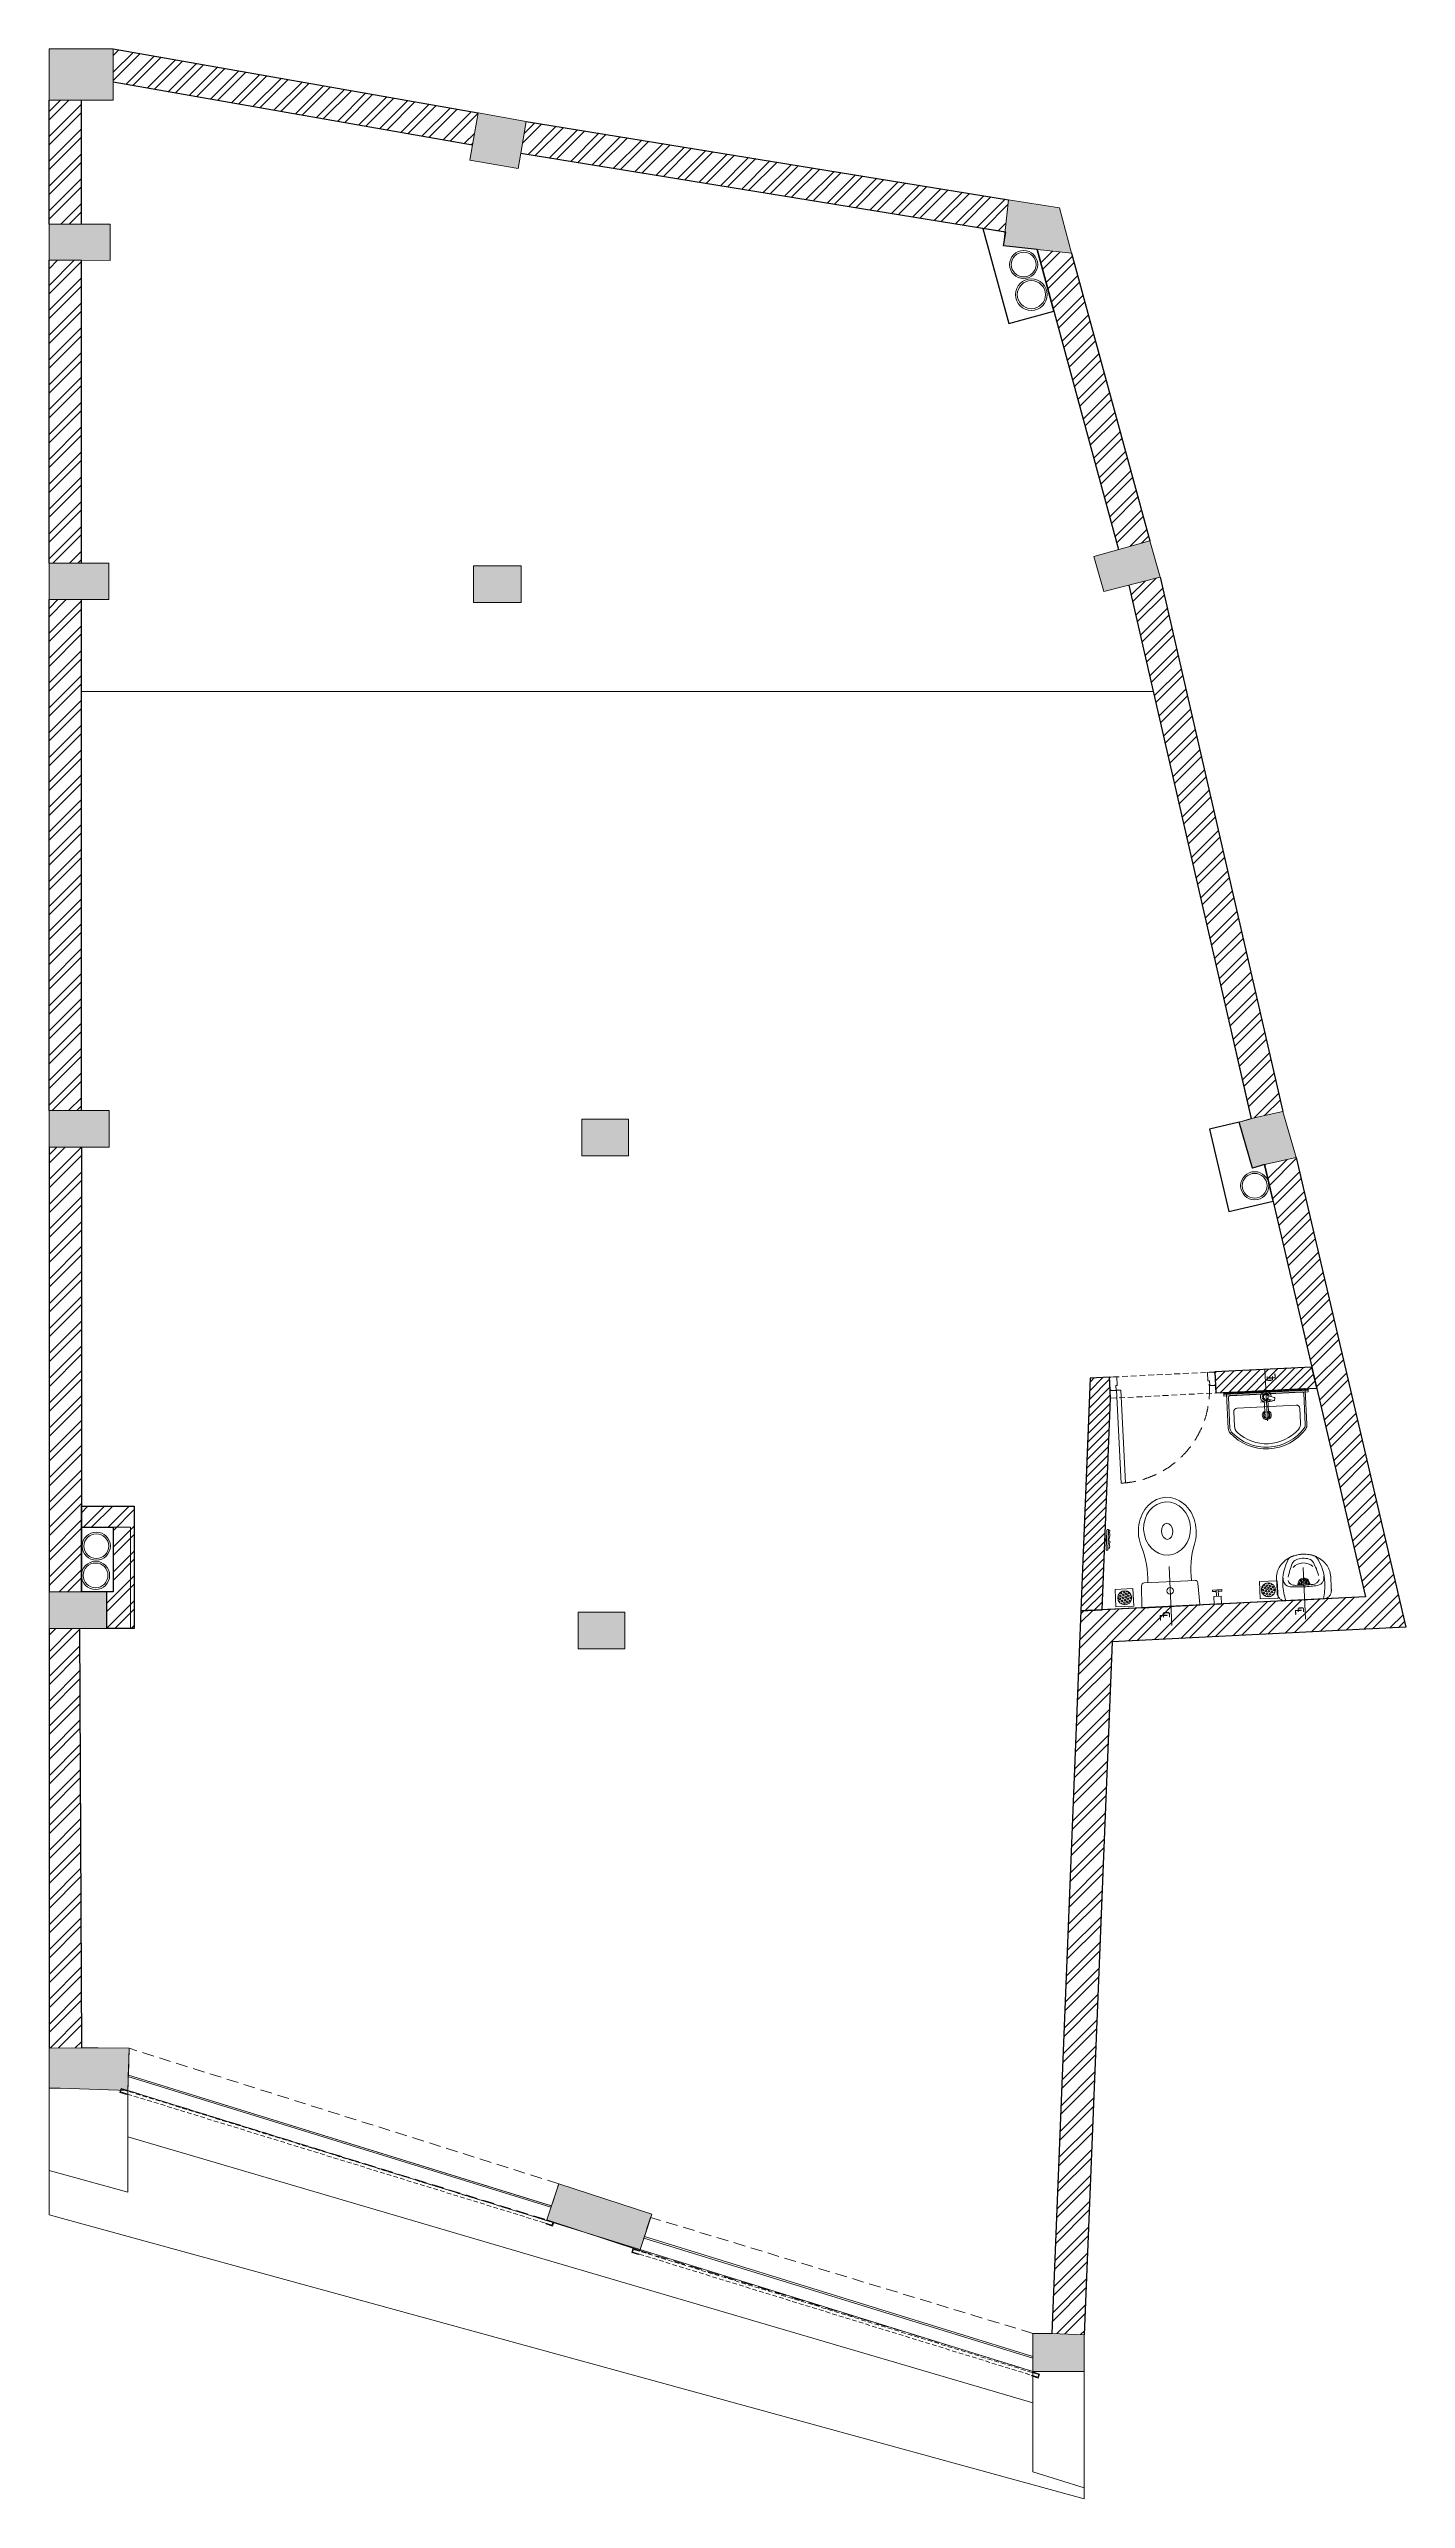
# Model space of a CAD drawing. Header units: feet. Extents: x -2500 to 7143, y -8222 to 9195.
import ezdxf

# ---------------------------------------------------------------- set-up
doc = ezdxf.new("R2010")
doc.units = ezdxf.units.FT
doc.header["$LTSCALE"] = 33
doc.header["$MEASUREMENT"] = 0
for name, pattern in [('a_p6_plan_L18$0$HIDDEN', [0.375, 0.25, -0.125]), ('CENTER', [2, 1.25, -0.25, 0.25, -0.25]), ('DOT2', [0.125, 0, -0.125]), ('HIDDEN', [9.525, 6.35, -3.175]), ('HIDDEN2', [4.7625, 3.175, -1.5875]), ('HIDDENX2', [0.75, 0.5, -0.25])]:
    doc.linetypes.add(name, pattern=pattern)
for name, color, linetype, lineweight in [('A-COL', 243, 'Continuous', 9), ('A-Glazing', 4, 'Continuous', 20), ('A-shutter', 8, 'Continuous', 18), ('A-STAIR', 6, 'Continuous', 5), ('beam', 90, 'Continuous', 9), ('centerline-toilets', 2, 'CENTER', 13), ('column hatch', 5, 'Continuous', 0), ('Door', 2, 'Continuous', 13), ('ele', 252, 'Continuous', 13), ('Fhitting', 152, 'Continuous', 30), ('LENS-DIM', 252, 'Continuous', 5), ('LENS-DOOR', 34, 'Continuous', 20), ('LENS-PARTITION', 21, 'Continuous', 25), ('LENS_CURTAIN', 5, 'a_p6_plan_L18$0$HIDDEN', 9), ('LN-HATCH', 251, 'Continuous', 0), ('Mirror', 150, 'Continuous', 20), ('Panelling', 65, 'Continuous', 18), ('PARTITION', 22, 'Continuous', 30), ('rolling shutter', 1, 'Continuous', 5), ('Toilet', 5, 'Continuous', 9)]:
    doc.layers.add(name, color=color, linetype=linetype, lineweight=lineweight)
doc.layers.add('A-WALL', color=1, linetype='Continuous')
doc.styles.get("Standard").update_dxf_attribs({"font": 'GILC____.TTF'})

# ---------------------------------------------------------------- blocks, each defined once
blk = doc.blocks.new('*U11')
at = {"layer": 'A-shutter', "color": 5, "ltscale": 10}
for points in [[(41038450, -1561539), (41038450, -1561544), (41038405, -1561544), (41038405, -1561564), (41038450, -1561564), (41038450, -1561569), (41038400, -1561569), (41038400, -1561539)], [(41041568, -1561539), (41041568, -1561544), (41041613, -1561544), (41041613, -1561564), (41041568, -1561564), (41041568, -1561569), (41041618, -1561569), (41041618, -1561539)]]:
    blk.add_lwpolyline(points, close=True, dxfattribs=at)
at = {"layer": 'A-shutter', "color": 5, "linetype": 'HIDDENX2', "ltscale": 2}
blk.add_lwpolyline([(41038405, -1561544), (41038405, -1561564), (41041613, -1561564), (41041613, -1561544)], close=True, dxfattribs=at)
blk = doc.blocks.new('*U12')
at = {"layer": 'A-shutter', "color": 5, "ltscale": 10}
for points in [[(41038450, -1561539), (41038450, -1561544), (41038405, -1561544), (41038405, -1561564), (41038450, -1561564), (41038450, -1561569), (41038400, -1561569), (41038400, -1561539)], [(41041374, -1561539), (41041374, -1561544), (41041419, -1561544), (41041419, -1561564), (41041374, -1561564), (41041374, -1561569), (41041424, -1561569), (41041424, -1561539)]]:
    blk.add_lwpolyline(points, close=True, dxfattribs=at)
at = {"layer": 'A-shutter', "color": 5, "linetype": 'HIDDENX2', "ltscale": 2}
blk.add_lwpolyline([(41038405, -1561544), (41038405, -1561564), (41041419, -1561564), (41041419, -1561544)], close=True, dxfattribs=at)
blk = doc.blocks.new('Wash Basin')
at = {"layer": 'PARTITION', "lineweight": 9}
h = blk.add_hatch(dxfattribs=at)
h.set_pattern_fill('ANSI38', color=256, scale=70, angle=990, style=0, double=1)
h.set_pattern_definition([(315, (-64.7135, -33.325), (6.18718, 6.18718), []), (45, (-64.7135, -33.325), (6.18718, 18.56155), [21.875, -13.125])])
h.paths.add_polyline_path([(300, -22), (-300, -22), (-300, -34), (300, -34)])
at = {"layer": 'centerline-toilets', "linetype": 'HIDDEN', "ltscale": 10}
blk.add_line((0, -238), (0, 130), dxfattribs=at)
at = {"layer": 'Mirror', "ltscale": 0.5}
blk.add_lwpolyline([(-300, -34), (-300, -46), (300, -46), (300, -34)], close=True, dxfattribs=at)
at = {"layer": 'Panelling', "lineweight": 9}
blk.add_lwpolyline([(-300, -22), (-300, -34), (300, -34), (300, -22)], close=True, dxfattribs=at)
at = {"layer": 'Toilet', "ltscale": 100}
for p, q in [((-280, -32), (-280, -278)), ((-270, -22), (270, -22)), ((-268, -55), (-268, -278)), ((-258, -45), (258, -45)), ((-15, -89), (-15, -208)), ((11, -208), (11, -89)), ((268, -55), (268, -278)), ((280, -32), (280, -278))]:
    blk.add_line(p, q, dxfattribs=at)
blk.add_lwpolyline([(-235, -264, 0.191896), (-217, -309, 0.420236), (217, -309, 0.191896), (235, -264), (235, -161, 0.414214), (210, -136), (-210, -136, 0.414214), (-235, -161)], format="xyb", close=True, dxfattribs=at)
blk.add_lwpolyline([(41, -103), (-41, -103)], dxfattribs=at)
blk.add_lwpolyline([(23, -62), (58, -74, -0.414214), (61, -81), (58, -93, -0.414214), (50, -96), (16, -85)], format="xyb", dxfattribs=at)
for centre, radius in [((-2, -67), 17.5), ((-2, -197), 22.5)]:
    blk.add_circle(centre, radius, dxfattribs=at)
for centre, radius, start, end in [((-270, -32), 10, 90, 180), ((-258, -55), 10, 90, 180), ((-2, -197), 32.1, 113.0898, 66.246), ((258, -55), 10, 0, 90), ((270, -32), 10, 0, 90), ((-230, -278), 50, 180, 218.4461), ((0, -89), 348, 219.2826, 320.7174), ((-230, -278), 38, 180, 218.4461), ((0, -89), 336, 219.313, 320.687), ((-2, -197), 20.5, 128.0403, 237.2899), ((-2, -197), 20.5, 304.4733, 50.7332), ((230, -278), 38, 321.5539, 0), ((230, -278), 50, 321.5539, 0)]:
    blk.add_arc(centre, radius, start, end, dxfattribs=at)
for centre, major_axis, start_param, end_param in [((-2, -67), (0, 38.3), 4.720493, 9.081982), ((-2, -67), (-0.2, -25.6), 1.769108, 7.074098), ((-2, -67), (0, 38.3), 3.484555, 4.083576), ((-2, -208), (-9.04, 9.04), 0.785398, 3.926991)]:
    blk.add_ellipse(centre, major_axis=major_axis, ratio=1, start_param=start_param, end_param=end_param, dxfattribs=at)
at = {"layer": 'centerline-toilets', "linetype": 'DOT2', "insert": (33, 62), "char_height": 75, "width": 495.83, "attachment_point": 5, "rotation": 90}
blk.add_mtext('{\\fISOCPEUR|b0|i0|c0|p34;℄}', dxfattribs=at)
blk = doc.blocks.new('jALI')
at = {"layer": 'Toilet', "ltscale": 5}
h = blk.add_hatch(dxfattribs=at)
h.set_pattern_fill('HEX', color=256, scale=50, angle=135, double=1)
h.set_pattern_definition([(135, (-344825.863, 460708.187), (-7.65465545, -7.65465545), [6.25, -12.5]), (255, (-344825.863, 460708.187), (10.4564538, -2.80179835), [6.25, -12.5]), (195, (-344830.282, 460712.606), (2.80179835, -10.4564538), [6.25, -12.5])])
edge = h.paths.add_edge_path()
edge.add_arc((-393188, 163648), 50, -90, 270)
blk.add_lwpolyline([(-393250, 163582), (-393126, 163582), (-393126, 163709), (-393250, 163709)], close=True, dxfattribs=at)
blk.add_circle((-393188, 163648), 50, dxfattribs=at)
blk = doc.blocks.new('A$Ce28d51bc')
at = {"layer": 'centerline-toilets', "linetype": 'HIDDEN', "ltscale": 10}
blk.add_line((476, 310), (497, -110), dxfattribs=at)
at = {"layer": 'Toilet'}
for p, q in [((35, 567), (29, 429)), ((47, 566), (41, 428)), ((26, 507), (20, 507)), ((20, 507), (20, 489)), ((26, 489), (20, 489)), ((26, 507), (26, 489)), ((26, 504), (32, 504)), ((26, 492), (32, 492)), ((662, 210), (299, 192)), ((695, 41), (682, 191)), ((284, 20), (281, 171)), ((290, 14), (690, 34))]:
    blk.add_line(p, q, dxfattribs=at)
at = {"layer": 'Toilet', "ltscale": 100}
for p, q in [((851, 146), (785, 142)), ((785, 131), (785, 142)), ((811, 132), (785, 131)), ((846, 99), (794, 97)), ((797, 40), (794, 97)), ((849, 42), (797, 40)), ((811, 144), (813, 98)), ((825, 144), (827, 99)), ((851, 134), (825, 133)), ((846, 99), (849, 42)), ((851, 134), (851, 146))]:
    blk.add_line(p, q, dxfattribs=at)
at = {"layer": 'Toilet'}
blk.add_circle((484, 136), 22.9, dxfattribs=at)
for centre, radius, start, end in [((41, 567), 6, 357.7075, 177.7075), ((35, 429), 6, 177.7075, 357.7075), ((-297, 217), 622, 357.8523, 21.9172), ((1254, 289), 623, 163.3749, 187.417), ((300, 173), 19.3, 93.2063, 183.7535), ((662, 191), 19.3, 1.9572, 92.5044), ((290, 20), 5.72, 180.8099, 272.8553), ((690, 40), 5.72, 272.8553, 4.9007)]:
    blk.add_arc(centre, radius, start, end, dxfattribs=at)
at = {"layer": 'Toilet', "extrusion": (0, 0, -1)}
for centre, major_axis, ratio, start_param, end_param in [((464, 557), (12, -244), 0.842028, 7.436326, 11.41323), ((463, 559), (2.9, -57.1), 0.7, 1.570796326794896, 7.853981633974482)]:
    blk.add_ellipse(centre, major_axis=major_axis, ratio=ratio, start_param=start_param, end_param=end_param, dxfattribs=at)
blk.add_ellipse((462, 579), major_axis=(9, -189), ratio=0.878788, dxfattribs=at)
at = {"layer": 'Toilet'}
blk.add_open_spline([(42, 440), (45, 440), (58, 438), (54, 458), (48, 479), (58, 477), (59, 490), (42, 487), (61, 531), (51, 546), (57, 569), (50, 568), (47, 567)], degree=3, knots=[0, 0, 0, 0, 9.744972, 33.823887, 47.583551, 49.497915, 60.560502, 63.822284, 93.508019, 135.756925, 141.904352, 150.301906, 150.301906, 150.301906, 150.301906], dxfattribs=at)
at = {"layer": 'Fhitting', "lineweight": 0, "ltscale": 0.5, "rotation": 272.85533068458}
blk.add_blockref('jALI', (-143697, -400765), dxfattribs=at)
at = {"layer": 'centerline-toilets', "linetype": 'DOT2', "insert": (457, -34), "char_height": 85.83, "width": 567.4, "attachment_point": 5, "rotation": 272.8553}
blk.add_mtext('{\\fISOCPEUR|b0|i0|c0|p34;℄}', dxfattribs=at)
blk = doc.blocks.new('*U10')
at = {"layer": 'LENS-DOOR'}
for p, q in [((547492, 1778574), (547492, 1779235)), ((547523, 1779235), (547492, 1779235)), ((547523, 1779235), (547523, 1778574)), ((547447, 1778569), (547452, 1778569)), ((547447, 1778484), (547447, 1778569)), ((547452, 1778574), (547489, 1778574)), ((547452, 1778569), (547452, 1778574)), ((547489, 1778540), (547489, 1778574)), ((547489, 1778540), (547499, 1778540)), ((547523, 1778574), (547492, 1778574)), ((547499, 1778479), (547499, 1778540)), ((548145, 1778479), (548145, 1778540)), ((548156, 1778540), (548145, 1778540)), ((548192, 1778574), (548156, 1778574)), ((548156, 1778540), (548156, 1778574)), ((548192, 1778569), (548192, 1778574)), ((548197, 1778569), (548192, 1778569)), ((548197, 1778484), (548197, 1778569)), ((547447, 1778484), (547452, 1778484)), ((547452, 1778479), (547452, 1778484)), ((547452, 1778479), (547499, 1778479)), ((548192, 1778479), (548145, 1778479)), ((548192, 1778479), (548192, 1778484)), ((548197, 1778484), (548192, 1778484))]:
    blk.add_line(p, q, dxfattribs=at)
at = {"layer": 'LENS-DOOR', "color": 7, "linetype": 'HIDDEN2', "extrusion": (0, 0, -1)}
blk.add_ellipse((547492, 1778574), major_axis=(661, 0), ratio=1, start_param=-1.570791, end_param=0.051209, dxfattribs=at)
blk = doc.blocks.new('DLF-RSP-AR-CD-DWG-4DT-3113$0$X-TYPICAL TOILET UPPER FLOORS - 02$0$urinals')
at = {"layer": 'Toilet'}
for p, q in [((0, -16), (0, 8)), ((-46, -115), (46, -115)), ((0, -105), (0, -161))]:
    blk.add_line(p, q, dxfattribs=at)
blk.add_lwpolyline([(135, 0), (-135, 0, 0.036949), (-150, -116, 0.138094), (-100, -297, 0.221721), (-52, -318, 0.062656), (0, -325, 0.062656), (52, -318, 0.221721), (100, -297, 0.138094), (150, -116, 0.036949)], format="xyb", close=True, dxfattribs=at)
for centre, radius, start, end in [((-91, -153), 53.8, 148.4868, 188.6401), ((-94, -145), 47.1, 93.3708, 154.4824), ((-71, -150), 40.2, 106.7016, 169.725), ((414, -38), 538, 193.994, 204.5632), ((3, -1238), 1145, 90.1625, 95.0265), ((-51, -225), 119, 89.5454, 105.8857), ((0, -996), 891, 89.9918, 93.182), ((0, -115), 40, 167.428, 12.572), ((0, -115), 33, 164.1814, 15.8186), ((0, -115), 32, 163.6049, 16.3951), ((0, -115), 22.6, 155.6653, 24.3347), ((0, -115), 14.7, 139.9109, 40.0891), ((-3, -1238), 1145, 84.9735, 89.8375), ((0, -996), 891, 86.818, 90.0082), ((51, -225), 119, 74.1143, 90.4546), ((-414, -38), 538, 335.4368, 346.006), ((71, -150), 40.2, 10.275, 73.2984), ((94, -145), 47.1, 25.5176, 86.6292), ((91, -153), 53.8, 351.3599, 31.5132), ((-30, -241), 50, 204.5632, 250.4606), ((-2, -165), 97.6, 225, 270.9552), ((-2, -161), 135, 250.4606, 270.6492), ((2, -165), 97.6, 269.0448, 315), ((2, -161), 135, 269.3508, 289.5394), ((30, -241), 50, 289.5394, 335.4368)]:
    blk.add_arc(centre, radius, start, end, dxfattribs=at)
blk.add_open_spline([(135, 0), (105, 0), (76, 0), (-13, 0), (-73, 0), (-133, 0), (-133, 0), (-134, 0), (-134, 0), (-135, 0), (-135, 0), (-135, 0), (-135, 0), (-135, 0), (-135, 0), (-135, 0), (-135, 0), (-135, 0), (-135, 0), (-135, 0), (-135, 0), (-135, 0), (-135, 0), (-136, 0), (-136, 0), (-136, 0), (-137, 0), (-138, 0), (-138, 0), (-141, 0), (-142, 0), (-146, -1), (-149, -2), (-155, -3), (-158, -5), (-163, -7), (-166, -9), (-171, -13), (-173, -15), (-178, -19), (-180, -22), (-184, -27), (-185, -29), (-188, -35), (-189, -38), (-191, -43), (-191, -46), (-192, -50), (-192, -51), (-192, -52), (-192, -54), (-193, -56), (-193, -56), (-193, -57), (-193, -57), (-193, -57), (-193, -57), (-193, -57), (-193, -57), (-193, -57), (-193, -57), (-193, -58), (-193, -58), (-193, -58), (-193, -58), (-193, -58), (-193, -58), (-193, -58), (-193, -59), (-193, -59), (-193, -60), (-193, -61), (-193, -62), (-193, -65), (-193, -66), (-193, -72), (-193, -75), (-193, -86), (-193, -93), (-193, -114), (-193, -128), (-193, -146), (-193, -145), (-193, -149), (-193, -150), (-193, -154), (-193, -156), (-193, -159), (-193, -159), (-193, -159), (-193, -159), (-193, -160), (-193, -160), (-193, -160), (-193, -160), (-193, -160), (-193, -160), (-193, -160), (-193, -160), (-193, -160), (-193, -160), (-193, -160), (-193, -161), (-193, -161), (-193, -161), (-193, -162), (-193, -162), (-192, -164), (-192, -165), (-192, -168), (-192, -170), (-192, -176), (-191, -180), (-189, -191), (-188, -198), (-183, -212), (-180, -219), (-173, -233), (-169, -240), (-159, -253), (-154, -259), (-142, -271), (-136, -277), (-123, -287), (-115, -292), (-101, -301), (-93, -305), (-77, -311), (-69, -314), (-53, -319), (-44, -321), (-28, -323), (-20, -324), (-9, -325), (-7, -325), (-3, -325), (-1, -325), (2, -325), (4, -325), (8, -325), (11, -325), (21, -324), (27, -323), (42, -321), (50, -319), (67, -315), (75, -312), (92, -305), (100, -301), (115, -292), (123, -288), (136, -277), (143, -271), (155, -259), (160, -252), (170, -238), (174, -231), (181, -217), (184, -210), (188, -195), (190, -188), (191, -179), (191, -178), (192, -174), (192, -171), (192, -168), (192, -167), (192, -164), (192, -162), (192, -160), (192, -160), (192, -160), (192, -160), (192, -160), (192, -159), (192, -159), (192, -159), (192, -158), (192, -157), (192, -156), (192, -155), (192, -152), (192, -150), (192, -143), (192, -144), (192, -132), (192, -124), (192, -99), (192, -82), (192, -65), (192, -64), (192, -62), (192, -60), (192, -58), (192, -58), (192, -57), (192, -57), (192, -57), (192, -57), (192, -57), (192, -57), (192, -57), (192, -57), (192, -57), (192, -57), (192, -56), (192, -56), (192, -55), (192, -55), (192, -53), (192, -52), (192, -48), (191, -46), (190, -40), (189, -37), (186, -31), (184, -28), (180, -22), (178, -19), (173, -14), (170, -12), (164, -8), (161, -6), (155, -3), (151, -2), (145, -1), (142, 0), (137, 0), (136, 0), (135, 0)], degree=3, knots=[0, 0, 0, 0, 0.329607, 0.329607, 0.988822, 0.988822, 0.996691, 0.996691, 0.998638, 0.998638, 0.99992, 0.99992, 1.000227, 1.000227, 1.000534, 1.000534, 1.001148, 1.001148, 1.002375, 1.002375, 1.00483, 1.00483, 1.009739, 1.009739, 1.019558, 1.019558, 1.039196, 1.039196, 1.078472, 1.078472, 1.157024, 1.157024, 1.314128, 1.314128, 1.471232, 1.471232, 1.628335, 1.628335, 1.785439, 1.785439, 1.942543, 1.942543, 2.099647, 2.099647, 2.256751, 2.256751, 2.413855, 2.413855, 2.450944, 2.450944, 2.525122, 2.525122, 2.556641, 2.556641, 2.563699, 2.563699, 2.567479, 2.567479, 2.57001, 2.57001, 2.570783, 2.570783, 2.572328, 2.572328, 2.573873, 2.573873, 2.576964, 2.576964, 2.583145, 2.583145, 2.595507, 2.595507, 2.620232, 2.620232, 2.669681, 2.669681, 2.76858, 2.76858, 2.966376, 2.966376, 3.36197, 3.36197, 3.45996, 3.45996, 3.491387, 3.491387, 3.554241, 3.554241, 3.562213, 3.562213, 3.566829, 3.566829, 3.570018, 3.570018, 3.570684, 3.570684, 3.571294, 3.571294, 3.571904, 3.571904, 3.573124, 3.573124, 3.575564, 3.575564, 3.580444, 3.580444, 3.590203, 3.590203, 3.609723, 3.609723, 3.648762, 3.648762, 3.72684, 3.72684, 3.861362, 3.861362, 3.995884, 3.995884, 4.130406, 4.130406, 4.264928, 4.264928, 4.39945, 4.39945, 4.533972, 4.533972, 4.668494, 4.668494, 4.803016, 4.803016, 4.937539, 4.937539, 5.072061, 5.072061, 5.118026, 5.118026, 5.144558, 5.144558, 5.17109, 5.17109, 5.224154, 5.224154, 5.330281, 5.330281, 5.468863, 5.468863, 5.607445, 5.607445, 5.746027, 5.746027, 5.884609, 5.884609, 6.023191, 6.023191, 6.161773, 6.161773, 6.300355, 6.300355, 6.438937, 6.438937, 6.577519, 6.577519, 6.602876, 6.602876, 6.653589, 6.653589, 6.673028, 6.673028, 6.711906, 6.711906, 6.713712, 6.713712, 6.715518, 6.715518, 6.719129, 6.719129, 6.726351, 6.726351, 6.740796, 6.740796, 6.769686, 6.769686, 6.827466, 6.827466, 6.943027, 6.943027, 7.174147, 7.174147, 7.636387, 7.636387, 7.659394, 7.659394, 7.705407, 7.705407, 7.71212, 7.71212, 7.713128, 7.713128, 7.714137, 7.714137, 7.716153, 7.716153, 7.720185, 7.720185, 7.728249, 7.728249, 7.744378, 7.744378, 7.776636, 7.776636, 7.841152, 7.841152, 7.970184, 7.970184, 8.14844, 8.14844, 8.326696, 8.326696, 8.504953, 8.504953, 8.683209, 8.683209, 8.861465, 8.861465, 9.039722, 9.039722, 9.217978, 9.217978, 9.283185, 9.283185, 9.283185, 9.283185], dxfattribs=at)
blk = doc.blocks.new('Urinal')
at = {"layer": 'centerline-toilets', "linetype": 'HIDDEN', "ltscale": 10}
blk.add_line((0, 231), (0, -137), dxfattribs=at)
at = {"layer": 'Fhitting', "lineweight": 0, "ltscale": 0.5, "rotation": 180}
blk.add_blockref('DLF-RSP-AR-CD-DWG-4DT-3113$0$X-TYPICAL TOILET UPPER FLOORS - 02$0$urinals', (0, 0), dxfattribs=at)
at = {"layer": 'Fhitting', "lineweight": 0, "ltscale": 0.5, "xscale": -1, "rotation": 90}
blk.add_blockref('jALI', (163394, -393104), dxfattribs=at)
at = {"layer": 'centerline-toilets', "linetype": 'DOT2', "insert": (-31, -69), "char_height": 75, "width": 495.83, "attachment_point": 5, "rotation": 270}
blk.add_mtext('{\\fISOCPEUR|b0|i0|c0|p34;℄}', dxfattribs=at)
blk = doc.blocks.new('A$C201422ec')
at = {"layer": 'column hatch'}
h = blk.add_hatch(color=8, dxfattribs=at)
h.dxf.hatch_style = 1
h.paths.add_polyline_path([(0, 0), (-330, 0), (-330, -260), (0, -260)])
h.paths.add_polyline_path([(-3690, 62), (-3887, 62), (-4117, 62), (-4116, -198), (-3886, -198), (-3690, -198)])
h.paths.add_polyline_path([(4651, 55), (4427, 4), (4340, -21), (4435, -348), (4521, -323), (4745, -271)])
h.paths.add_polyline_path([(-761, 3933), (-1101, 3933), (-1101, 3673), (-761, 3673)])
h.paths.add_polyline_path([(3706, 4112), (3308, 4001), (3380, 3752), (3780, 3854)])
h.paths.add_polyline_path([(-3693, 3954), (-3887, 3954), (-4117, 3954), (-4117, 3694), (-3887, 3694), (-3693, 3694)])
h.paths.add_polyline_path([(-3660, 7609), (-4117, 7609), (-4117, 7245), (-3660, 7245)])
h.paths.add_polyline_path([(-3682, 6364), (-3887, 6364), (-4117, 6364), (-4117, 6106), (-3887, 6106), (-3682, 6104)])
h.paths.add_polyline_path([(-726, 7094), (-1068, 7154), (-1108, 6928), (-1127, 6819), (-782, 6759), (-763, 6867)])
h.paths.add_polyline_path([(3063, 6478), (2701, 6537), (2666, 6208), (3150, 6156)])
h.paths.add_polyline_path([(3240, -8641), (3010, -8632), (2875, -8632), (2875, -8902), (3240, -8902)])
h.paths.add_polyline_path([(166, -7785), (-495, -7568), (-579, -7825), (81, -8043)])
h.paths.add_polyline_path([(-3547, -6605), (-3887, -6602), (-4117, -6603), (-4116, -6889), (-4037, -6889), (-3557, -6905)])
h.paths.add_polyline_path([(-26, -3504), (-356, -3504), (-356, -3764), (-26, -3764)])
h.paths.add_polyline_path([(-3707, -3360), (-3887, -3360), (-4117, -3360), (-4117, -3620), (-3901, -3620), (-3707, -3620)])
at = {"layer": 'LN-HATCH'}
h = blk.add_hatch(dxfattribs=at)
h.set_pattern_fill('ANSI32', color=256, scale=333, angle=180)
h.set_pattern_definition([(225, (-10989239.55, 5495545.76), (88.2999593, -88.2999593), []), (225, (-10989298.42, 5495545.76), (88.2999593, -88.2999593), [])])
h.paths.add_polyline_path([(3437, -3715), (5526, -3611), (4745, -271), (4521, -323), (5239, -3395), (3216, -3496), (3010, -8632), (3240, -8641)])
h.paths.add_polyline_path([(3780, 3854), (3557, 3797), (4427, 4), (4651, 55)])
h.paths.add_polyline_path([(3150, 6156), (2905, 6183), (3484, 4051), (3706, 4112)])
h.paths.add_polyline_path([(-726, 7094), (-763, 6867), (2677, 6308), (2701, 6537)])
h.paths.add_polyline_path([(-1068, 7154), (-3660, 7609), (-3660, 7375), (-1108, 6928)])
h.paths.add_polyline_path([(-3887, 7245), (-4117, 7245), (-4117, 6364), (-3887, 6364)])
h.paths.add_polyline_path([(-3887, 6106), (-4117, 6106), (-4117, 3954), (-3887, 3954)])
h.paths.add_polyline_path([(-3887, 3694), (-3889, 3694), (-4117, 3694), (-4117, 62), (-3887, 62)])
h.paths.add_polyline_path([(-3886, -198), (-4116, -198), (-4117, -3360), (-4117, -3360), (-3887, -3360)])
h.paths.add_polyline_path([(-3901, -3620), (-4117, -3620), (-4117, -6603), (-3887, -6602)])
h = blk.add_hatch(dxfattribs=at)
h.set_pattern_fill('ANSI31', color=256, scale=333, angle=180)
h.paths.add_polyline_path([(4857, -1762), (4168, -1797), (4175, -1946), (4892, -1911)])
h.paths.add_polyline_path([(3426, -1984), (3419, -1834), (3282, -1841), (3216, -3496), (3366, -3489)])
h = blk.add_hatch(dxfattribs=at)
h.set_pattern_fill('ANSI32', color=256, scale=333, angle=180)
h.paths.add_polyline_path([(-3887, -2901), (-3662, -2901), (-3662, -3360), (-3887, -3360)], flags=17)
h.paths.add_polyline_path([(-3887, -2751), (-3512, -2751), (-3512, -3620), (-3707, -3620), (-3707, -3360), (-3887, -3360)])
at = {"color": 3}
for centre, radius in [((2809, 6076), 100), ((2809, 6076), 88), ((2864, 5862), 112), ((2864, 5862), 100), ((4451, -473), 100), ((4451, -473), 88), ((-3781, -3035), 100), ((-3781, -3035), 88), ((-3786, -3243), 100), ((-3786, -3243), 88)]:
    blk.add_circle(centre, radius, dxfattribs=at)
at = {"layer": 'A-COL'}
for p, q in [((2666, 6208), (2701, 6537)), ((2701, 6537), (3063, 6478)), ((3063, 6478), (3150, 6156)), ((3150, 6156), (2666, 6208)), ((-1101, 3673), (-1101, 3933)), ((-761, 3933), (-1101, 3933)), ((-761, 3673), (-761, 3933)), ((3780, 3854), (3380, 3752)), ((-761, 3673), (-1101, 3673)), ((-330, 0), (0, 0)), ((-330, -260), (-330, 0)), ((0, 0), (0, -260)), ((0, -260), (-330, -260)), ((-26, -3504), (-356, -3504)), ((-356, -3504), (-356, -3764)), ((-26, -3504), (-26, -3764)), ((-26, -3764), (-356, -3764)), ((-3887, -6602), (-3767, -6602)), ((2875, -8902), (2875, -8632)), ((2875, -8632), (3010, -8632)), ((3010, -8632), (3240, -8641)), ((3240, -8641), (3240, -8902)), ((3240, -8902), (2875, -8902))]:
    blk.add_line(p, q, dxfattribs=at)
for points in [[(-3660, 7245), (-3660, 7609), (-4117, 7609), (-4117, 7245)], [(-782, 6759), (-1127, 6819), (-1108, 6928), (-1068, 7154), (-726, 7094), (-763, 6867)], [(-3682, 6364), (-3887, 6364), (-4117, 6364), (-4117, 6106), (-3887, 6106), (-3682, 6104)], [(-3547, -6605), (-3887, -6602), (-4117, -6603), (-4116, -6889), (-4037, -6889), (-3557, -6905)]]:
    blk.add_lwpolyline(points, close=True, dxfattribs=at)
for points in [[(3380, 3752), (3308, 4001), (3706, 4112), (3780, 3854)], [(-3887, 3954), (-4117, 3954), (-4117, 3694), (-3887, 3694)], [(-3889, 3694), (-3693, 3694), (-3693, 3954), (-3887, 3954)], [(-3887, 62), (-4117, 62), (-4116, -198), (-3886, -198)], [(-3886, -198), (-3690, -198), (-3690, 62), (-3887, 62)], [(4521, -323), (4435, -348), (4340, -21), (4427, 4), (4651, 55), (4745, -271), (4521, -323)], [(-4117, -3360), (-4117, -3620), (-3901, -3620), (-3707, -3620), (-3707, -3360), (-3887, -3360), (-4117, -3360)], [(81, -8043), (166, -7785), (-495, -7568), (-579, -7825), (81, -8043)]]:
    blk.add_lwpolyline(points, dxfattribs=at)
at = {"layer": 'A-Glazing'}
for points in [[(-3553, -6795), (-548, -7724), (-551, -7735), (-3557, -6806)], [(114, -7943), (2875, -8796), (2875, -8808), (110, -7955)]]:
    blk.add_lwpolyline(points, close=True, dxfattribs=at)
at = {"layer": 'A-STAIR'}
for p, q in [((-4116, -6889), (-4116, -7219)), ((-4116, -6889), (-4116, -7789)), ((-3557, -6873), (-3557, -7628)), ((-3557, -6905), (2875, -8902)), ((-4116, -7219), (-4116, -7474)), ((-3557, -7235), (2875, -9125)), ((-3557, -7628), (-4116, -7474)), ((-4116, -7789), (3240, -9809)), ((2875, -8902), (2875, -9616)), ((3240, -8902), (3240, -9729)), ((2875, -9616), (3240, -9729)), ((3240, -9809), (3240, -9729))]:
    blk.add_line(p, q, dxfattribs=at)
at = {"layer": 'A-WALL'}
for p, q in [((-3660, 7609), (-1068, 7154)), ((-3660, 7375), (-1108, 6928)), ((-4117, 6364), (-4117, 7245)), ((-3887, 6364), (-3887, 7245)), ((-726, 7094), (2701, 6537)), ((-763, 6867), (2677, 6308)), ((-4117, 3954), (-4117, 6106)), ((-3887, 3954), (-3887, 6106)), ((2905, 6183), (3484, 4051)), ((3150, 6156), (3706, 4112)), ((3780, 3854), (4651, 55)), ((-4117, 62), (-4117, 3694)), ((-3887, 62), (-3887, 3694)), ((3557, 3797), (4427, 4)), ((-4116, -198), (-4117, -3360)), ((-3886, -198), (-3887, -3360)), ((4521, -323), (5239, -3395)), ((4745, -271), (5526, -3611)), ((5239, -3395), (3216, -3496)), ((-4117, -3620), (-4117, -6603)), ((-3901, -3620), (-3887, -6602)), ((3216, -3496), (3010, -8632)), ((5526, -3611), (3437, -3715)), ((3437, -3715), (3240, -8641))]:
    blk.add_line(p, q, dxfattribs=at)
for points in [[(3426, -1984), (3419, -1834), (3282, -1841), (3216, -3496), (3366, -3489)], [(4857, -1762), (4168, -1797), (4175, -1946), (4892, -1911)], [(-3887, -2751), (-3512, -2751), (-3512, -3620), (-3707, -3620), (-3707, -3360), (-3887, -3360)], [(-3887, -2901), (-3662, -2901), (-3662, -3360), (-3887, -3360)]]:
    blk.add_lwpolyline(points, close=True, dxfattribs=at)
at = {"layer": 'beam', "linetype": 'HIDDEN', "ltscale": 0.4}
for points in [[(-3547, -6605), (-3557, -6905), (-579, -7825), (-495, -7568)], [(158, -7807), (81, -8043), (2875, -8902), (2875, -8632)]]:
    blk.add_lwpolyline(points, close=True, dxfattribs=at)
at = {"layer": 'LENS-PARTITION'}
for points in [[(2520, 6333), (2704, 5657), (3024, 5744), (2905, 6183), (2666, 6208), (2682, 6307)], [(4340, -21), (4130, -70), (4268, -657), (4582, -583), (4521, -323), (4435, -348)]]:
    blk.add_lwpolyline(points, close=True, dxfattribs=at)
at = {"layer": 'LENS_CURTAIN', "ltscale": 5}
blk.add_lwpolyline([(4168, -1797), (3419, -1834), (3426, -1984), (4175, -1946)], close=True, dxfattribs=at)
at = {"layer": 'Door', "xscale": -1, "rotation": 182.8753097293828}
blk.add_blockref('*U10', (-632552, 1746944), dxfattribs=at)
at = {"layer": 'ele', "color": 0, "lineweight": -2}
for name, p, rotation in [('Wash Basin', (4529, -1907), 2.8553306846239), ('Urinal', (4806, -3417), 2.855330684512676)]:
    blk.add_blockref(name, p, dxfattribs=dict(at, rotation=rotation))
at = {"layer": 'LENS-DIM', "color": 2}
blk.add_blockref('A$Ce28d51bc', (3366, -3489), dxfattribs=at)
at = {"layer": 'rolling shutter', "rotation": 342.8308426379791}
for name, p in [('*U11', (-38752271, 13599343)), ('*U12', (-38748633, 13598205))]:
    blk.add_blockref(name, p, dxfattribs=at)

msp = doc.modelspace()

# ---------------------------------------------------------------- linework, layer by layer
at = {"layer": 'LENS-DIM', "color": 2}
msp.add_lwpolyline([(4899, -254), (5036, -247), (5044, -397), (4983, -1902), (6856, -1808), (6509, -324), (5793, -360), (5785, -210), (6475, -175), (6199, 1003), (5885, 930), (5747, 1517), (5958, 1566), (6044, 1590), (5348, 4627), (-2270, 4627), (-2270, 1649), (-2073, 1649), (-2073, 1389), (-2269, 1389), (-2270, -1314), (-1920, -1314), (-1920, -2034), (-2090, -2034), (-2284, -2034), (-2270, -5015), (-1930, -5018), (-1936, -5208), (1071, -6137), (1122, -5982), (1783, -6198), (1731, -6356), (4492, -7209), (4492, -7045), (4627, -7045), (4833, -1909)], close=True, dxfattribs=at)

# ---------------------------------------------------------------- block references
msp.add_blockref('A$C201422ec', (1617, 1587), dxfattribs=at)

doc.saveas('drawing.dxf')
